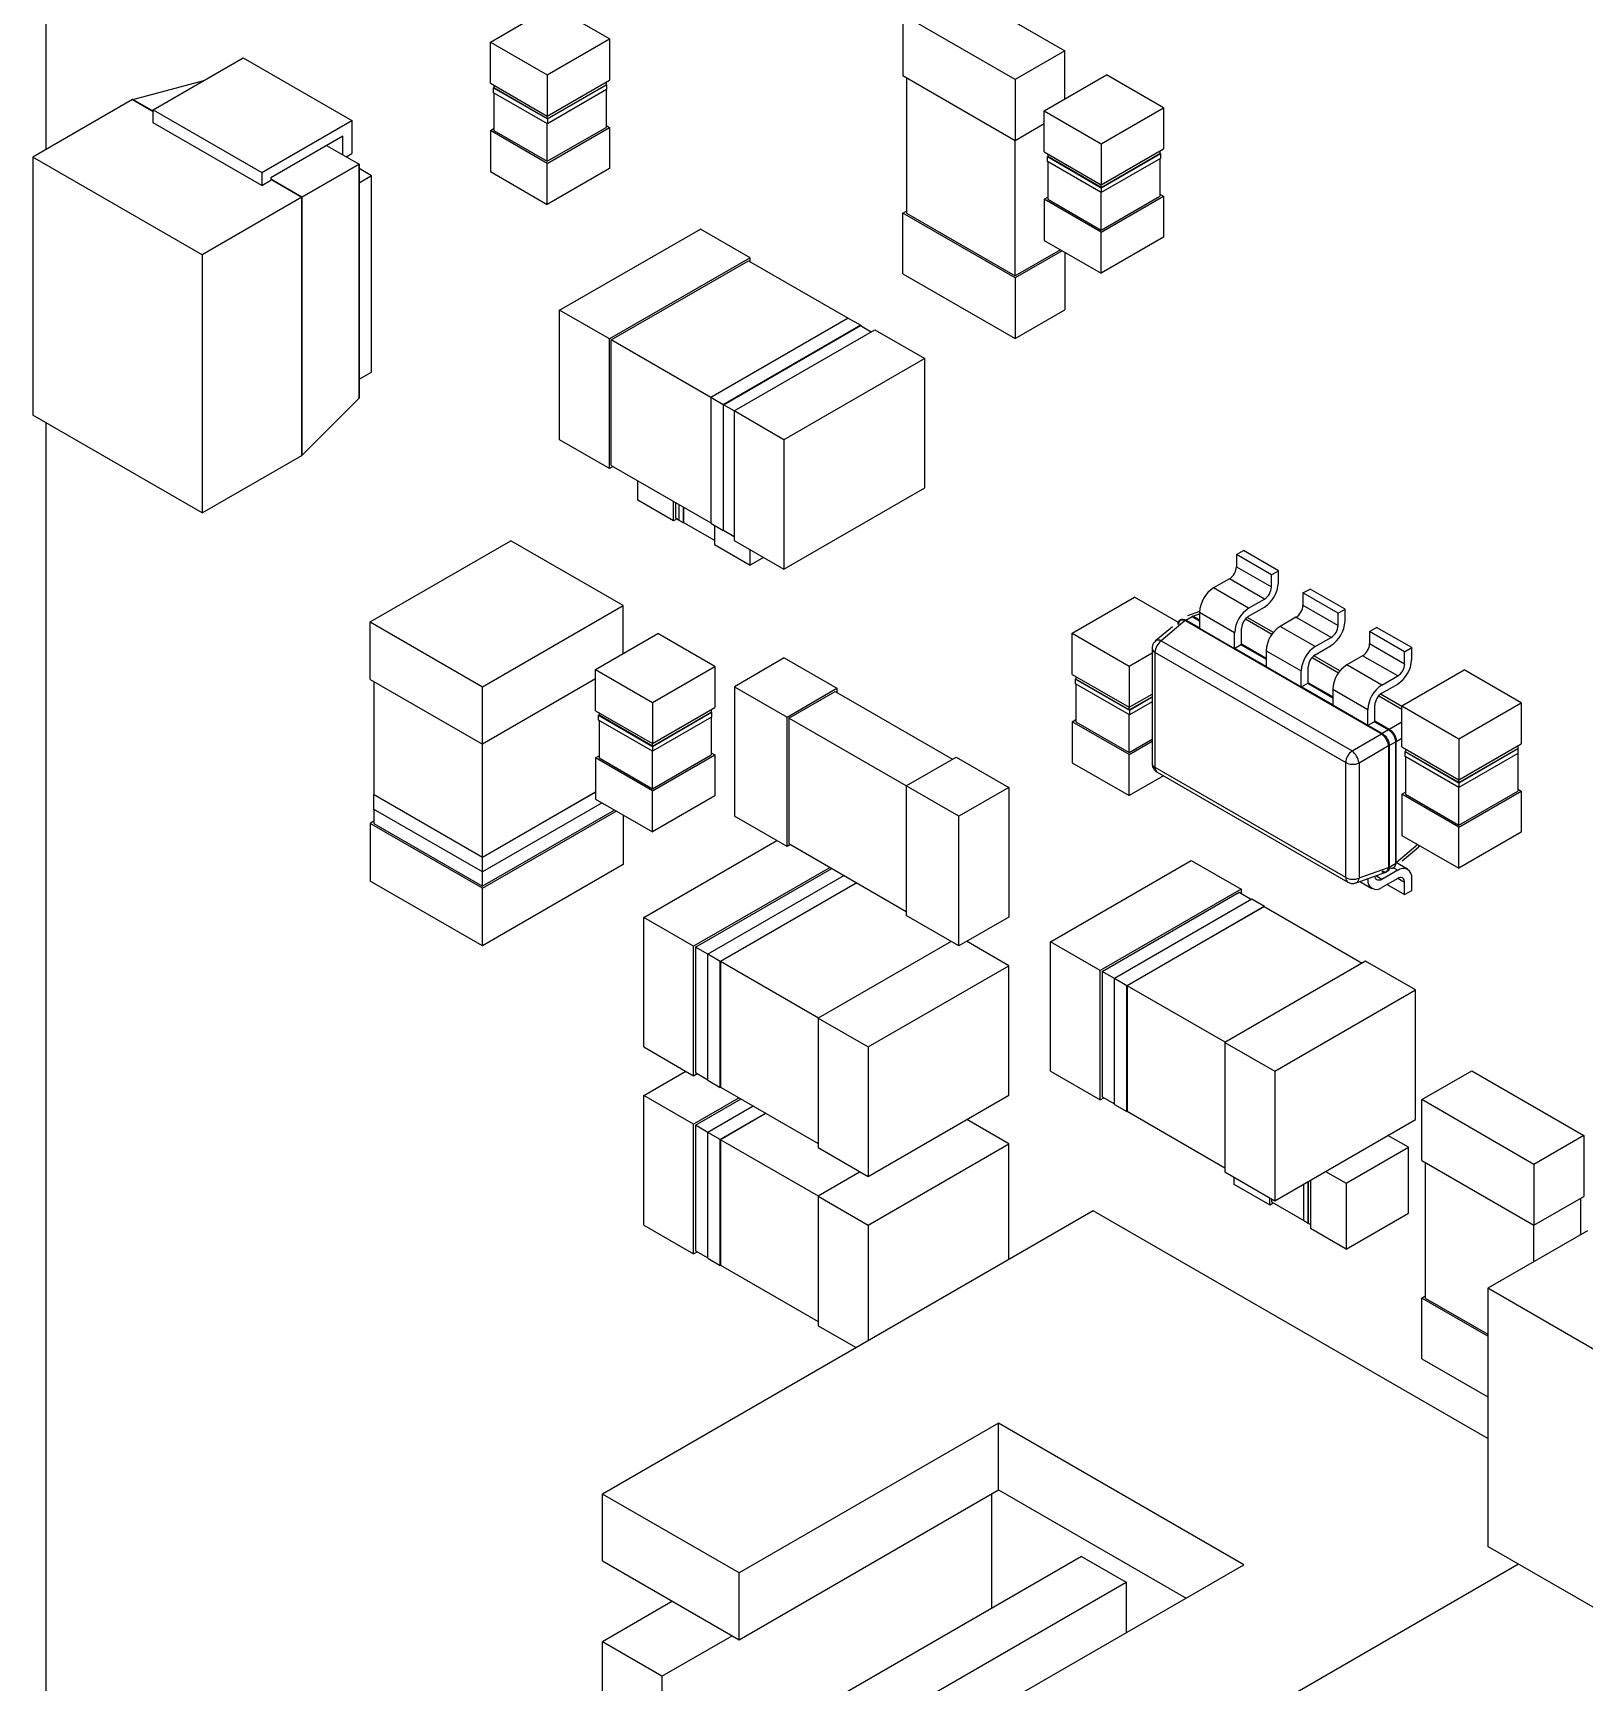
# Model space of a CAD drawing. Header units: millimetres. Extents: x -3 to 395, y 18 to 269.
# Drawn here: x 291.99 to 307.63, y 121.73 to 138.36 of the extents above; entities that cross this region are included whole.
import ezdxf

# ---------------------------------------------------------------- set-up
doc = ezdxf.new("R2010")
doc.units = ezdxf.units.MM

msp = doc.modelspace()

# ---------------------------------------------------------------- linework, layer by layer
at = {"color": 7, "linetype": 'Continuous', "lineweight": 25}
for p, q in [((292.124, 137.186), (292.124, 148.439)), ((301.267, 138.835), (302.399, 138.182)), ((296.604, 138.27), (297.232, 138.633)), ((297.807, 138.302), (297.232, 138.633)), ((300.764, 138.545), (300.764, 137.933)), ((301.896, 137.892), (300.764, 138.545)), ((296.604, 138.27), (297.178, 137.939)), ((296.604, 137.855), (296.604, 138.27)), ((297.178, 137.939), (297.807, 138.302)), ((297.807, 138.302), (297.807, 137.887)), ((293.203, 137.587), (294.11, 138.111)), ((294.11, 138.111), (295.206, 137.478)), ((302.399, 138.182), (301.896, 137.892)), ((302.399, 137.697), (302.399, 138.182)), ((292.998, 137.691), (293.716, 137.883)), ((297.178, 137.939), (297.178, 137.524)), ((297.178, 137.524), (297.807, 137.887)), ((300.764, 137.933), (301.896, 137.279)), ((300.8, 137.912), (300.8, 136.544)), ((301.896, 137.892), (301.896, 137.279)), ((302.19, 137.577), (302.819, 137.94)), ((303.393, 137.608), (302.819, 137.94)), ((296.604, 137.855), (297.178, 137.524)), ((296.639, 137.811), (296.636, 137.808)), ((296.636, 137.808), (297.179, 137.495)), ((296.636, 137.76), (296.636, 137.808)), ((297.179, 137.447), (296.636, 137.76)), ((296.639, 137.835), (296.639, 137.808)), ((297.178, 137.497), (296.639, 137.808)), ((296.639, 137.758), (296.639, 137.379)), ((297.178, 137.497), (297.771, 137.839)), ((297.179, 137.495), (297.775, 137.839)), ((297.775, 137.791), (297.179, 137.447)), ((297.771, 137.866), (297.771, 137.839)), ((297.771, 137.841), (297.775, 137.839)), ((297.771, 137.789), (297.771, 137.41)), ((297.775, 137.839), (297.775, 137.791)), ((292.997, 137.69), (291.992, 137.11)), ((292.998, 137.69), (292.997, 137.69)), ((292.997, 137.69), (292.997, 137.69)), ((292.997, 137.69), (293.203, 137.571)), ((293.203, 137.572), (292.998, 137.691)), ((293.203, 137.587), (294.299, 136.954)), ((293.203, 137.457), (293.203, 137.587)), ((302.19, 137.577), (302.764, 137.245)), ((302.19, 137.162), (302.19, 137.577)), ((302.764, 137.245), (303.393, 137.608)), ((303.393, 137.608), (303.393, 137.193)), ((294.299, 136.824), (293.203, 137.457)), ((294.299, 136.954), (295.206, 137.478)), ((295.206, 137.478), (295.206, 137.146)), ((296.604, 137.379), (296.639, 137.399)), ((297.178, 137.497), (297.178, 137.524)), ((297.179, 137.495), (297.178, 137.497)), ((297.178, 137.068), (297.178, 137.447)), ((297.178, 137.068), (297.771, 137.41)), ((297.178, 137.047), (297.807, 137.41)), ((297.179, 137.495), (297.179, 137.447)), ((297.771, 137.43), (297.807, 137.41)), ((297.807, 137.41), (297.807, 136.995)), ((301.896, 137.279), (302.19, 137.449)), ((295.117, 137.322), (294.389, 136.902)), ((294.953, 137.228), (295.28, 137.039)), ((295.117, 137.133), (295.117, 137.322)), ((297.178, 137.047), (296.604, 137.379)), ((296.604, 137.379), (296.604, 136.964)), ((296.639, 137.379), (297.178, 137.068)), ((301.896, 135.912), (301.896, 137.279)), ((302.764, 137.245), (302.764, 136.83)), ((291.992, 137.11), (291.992, 134.507)), ((293.698, 136.125), (291.992, 137.11)), ((295.151, 137.113), (295.206, 137.146)), ((297.178, 136.632), (297.178, 137.047)), ((302.19, 137.162), (302.764, 136.83)), ((302.225, 137.117), (302.222, 137.115)), ((302.222, 137.115), (302.765, 136.801)), ((302.222, 137.067), (302.222, 137.115)), ((302.765, 136.753), (302.222, 137.067)), ((302.225, 137.141), (302.225, 137.115)), ((302.764, 136.803), (302.225, 137.115)), ((302.225, 137.065), (302.225, 136.685)), ((302.764, 136.83), (303.393, 137.193)), ((302.764, 136.803), (303.357, 137.146)), ((302.765, 136.801), (303.361, 137.146)), ((303.361, 137.097), (302.765, 136.753)), ((303.357, 137.173), (303.357, 137.146)), ((303.357, 137.148), (303.361, 137.146)), ((303.357, 137.095), (303.357, 136.716)), ((303.361, 137.146), (303.361, 137.097)), ((294.299, 136.954), (294.299, 136.824)), ((294.299, 136.954), (294.299, 136.954)), ((294.389, 136.902), (294.389, 136.876)), ((294.389, 136.887), (294.703, 136.706)), ((294.703, 136.706), (294.389, 136.887)), ((294.703, 136.705), (295.28, 137.039)), ((295.28, 137.039), (294.703, 136.706)), ((295.115, 136.944), (295.115, 136.943)), ((295.28, 137.039), (295.28, 134.679)), ((295.28, 136.848), (295.28, 137.039)), ((295.406, 136.921), (295.28, 136.994)), ((295.406, 136.921), (295.28, 136.848)), ((295.406, 134.942), (295.406, 136.921)), ((296.604, 136.964), (297.178, 136.632)), ((297.807, 136.995), (297.178, 136.632)), ((294.299, 136.824), (294.389, 136.876)), ((295.28, 134.869), (295.28, 136.848)), ((302.764, 136.803), (302.764, 136.83)), ((302.765, 136.801), (302.764, 136.803)), ((302.764, 136.374), (302.764, 136.754)), ((302.764, 136.374), (303.357, 136.716)), ((302.764, 136.354), (303.393, 136.716)), ((302.765, 136.801), (302.765, 136.753)), ((303.357, 136.737), (303.393, 136.716)), ((303.393, 136.716), (303.393, 136.302)), ((294.703, 136.706), (293.698, 136.125)), ((294.703, 136.706), (294.703, 134.102)), ((294.703, 134.102), (294.703, 136.705)), ((300.764, 136.544), (300.8, 136.565)), ((302.19, 136.685), (302.225, 136.705)), ((302.764, 136.354), (302.19, 136.685)), ((302.19, 136.685), (302.19, 136.27)), ((302.225, 136.685), (302.764, 136.374)), ((297.302, 135.566), (298.722, 136.385)), ((299.224, 136.095), (298.722, 136.385)), ((301.896, 135.891), (300.764, 136.544)), ((300.764, 135.932), (300.764, 136.544)), ((300.8, 136.544), (301.896, 135.912)), ((302.19, 136.27), (302.764, 135.939)), ((302.764, 135.939), (302.764, 136.354)), ((303.393, 136.302), (302.764, 135.939)), ((293.698, 136.125), (293.698, 133.522)), ((299.224, 136.095), (297.805, 135.276)), ((297.824, 135.266), (299.207, 136.064)), ((299.207, 136.064), (300.211, 135.485)), ((299.224, 136.054), (299.224, 136.095)), ((302.353, 136.176), (301.896, 135.912)), ((302.371, 136.166), (301.896, 135.891)), ((302.399, 136.15), (302.399, 135.569)), ((300.764, 135.932), (301.896, 135.279)), ((301.896, 135.891), (301.896, 135.279)), ((297.805, 135.276), (297.302, 135.566)), ((297.302, 134.26), (297.302, 135.566)), ((301.896, 135.279), (302.399, 135.569)), ((300.214, 135.486), (298.827, 134.686)), ((300.339, 135.414), (298.953, 134.613)), ((298.955, 134.613), (300.338, 135.411)), ((300.214, 135.486), (300.339, 135.414)), ((300.338, 135.411), (300.339, 135.414)), ((300.338, 135.411), (300.446, 135.349)), ((300.339, 135.414), (300.339, 135.411)), ((294.703, 135.347), (294.703, 135.347)), ((297.805, 133.969), (297.805, 135.276)), ((298.828, 134.686), (297.824, 135.266)), ((297.824, 134), (297.824, 135.266)), ((299.062, 134.55), (300.482, 135.369)), ((300.482, 135.369), (300.984, 135.079)), ((294.703, 135.202), (294.703, 135.202)), ((300.984, 135.079), (299.565, 134.26)), ((300.984, 133.773), (300.984, 135.079)), ((294.703, 135.012), (294.703, 135.012)), ((295.28, 134.869), (295.406, 134.942)), ((295.28, 134.679), (295.28, 134.869)), ((295.28, 134.679), (294.703, 134.102)), ((298.827, 134.686), (298.827, 133.417)), ((298.953, 134.613), (298.827, 134.686)), ((298.953, 134.613), (298.953, 133.344)), ((299.063, 134.55), (298.955, 134.613)), ((298.955, 133.347), (298.955, 134.613)), ((293.698, 133.522), (291.992, 134.507)), ((292.124, 74.951), (292.124, 134.43)), ((299.565, 134.26), (299.062, 134.55)), ((299.062, 134.55), (299.062, 133.244)), ((297.805, 133.969), (297.302, 134.26)), ((299.565, 134.26), (299.565, 132.953)), ((293.698, 133.522), (294.703, 134.102)), ((294.703, 134.102), (294.703, 134.102)), ((294.703, 134.102), (294.703, 134.102)), ((297.841, 133.99), (297.805, 133.969)), ((297.824, 134), (298.827, 133.421)), ((298.093, 133.65), (298.093, 133.845)), ((299.565, 132.953), (300.984, 133.773)), ((298.452, 133.442), (298.093, 133.65)), ((298.452, 133.442), (298.452, 133.637)), ((298.47, 133.627), (298.47, 133.473)), ((298.509, 133.446), (298.509, 133.604)), ((298.551, 133.58), (298.551, 133.422)), ((298.553, 133.425), (298.553, 133.58)), ((298.488, 133.463), (298.452, 133.442)), ((298.47, 133.473), (298.509, 133.45)), ((298.551, 133.422), (298.509, 133.446)), ((298.551, 133.422), (298.555, 133.424)), ((298.553, 133.425), (298.865, 133.245)), ((298.827, 133.417), (298.953, 133.344)), ((298.865, 133.395), (298.865, 133.204)), ((295.393, 132.422), (296.812, 133.241)), ((297.944, 132.588), (296.812, 133.241)), ((298.953, 133.344), (298.955, 133.347)), ((298.956, 133.346), (298.953, 133.344)), ((298.955, 133.347), (299.062, 133.285)), ((299.062, 133.244), (299.565, 132.953)), ((298.865, 133.204), (299.224, 132.996)), ((299.224, 132.996), (299.224, 133.15)), ((299.357, 133.073), (299.224, 132.996)), ((304.127, 133.101), (304.198, 133.142)), ((304.481, 132.897), (304.127, 133.101)), ((304.127, 133.101), (304.127, 132.979)), ((304.551, 132.938), (304.198, 133.142)), ((304.127, 132.979), (304.481, 132.775)), ((304.481, 132.897), (304.551, 132.938)), ((304.481, 132.775), (304.481, 132.897)), ((304.551, 132.816), (304.551, 132.938)), ((304.057, 132.856), (303.897, 132.765)), ((304.251, 132.561), (303.897, 132.765)), ((304.41, 132.652), (304.057, 132.856)), ((304.799, 132.714), (304.87, 132.754)), ((305.223, 132.55), (304.87, 132.754)), ((296.525, 131.769), (297.944, 132.588)), ((297.944, 132.103), (297.944, 132.588)), ((302.473, 132.308), (303.101, 132.671)), ((303.543, 132.416), (303.101, 132.671)), ((304.251, 132.561), (304.41, 132.652)), ((304.251, 132.479), (304.41, 132.571)), ((305.153, 132.51), (304.799, 132.714)), ((304.799, 132.714), (304.799, 132.591)), ((304.799, 132.591), (305.153, 132.387)), ((295.393, 131.842), (295.393, 132.422)), ((295.393, 132.422), (296.525, 131.769)), ((303.611, 132.435), (303.37, 132.231)), ((303.618, 132.44), (303.611, 132.435)), ((303.611, 132.435), (305.591, 131.292)), ((303.618, 132.44), (303.682, 132.477)), ((303.756, 132.528), (303.634, 132.484)), ((303.689, 132.481), (303.682, 132.477)), ((303.756, 132.52), (304.11, 132.316)), ((303.756, 132.52), (303.756, 132.356)), ((304.5, 132.316), (304.236, 132.468)), ((304.728, 132.469), (304.569, 132.377)), ((305.082, 132.265), (304.728, 132.469)), ((305.153, 132.51), (305.223, 132.55)), ((305.153, 132.387), (305.153, 132.51)), ((305.223, 132.428), (305.223, 132.55)), ((297.664, 131.942), (298.293, 132.305)), ((298.867, 131.974), (298.293, 132.305)), ((302.473, 132.308), (303.047, 131.977)), ((302.473, 131.893), (302.473, 132.308)), ((303.482, 132.374), (303.313, 132.231)), ((303.37, 132.231), (305.294, 131.121)), ((304.11, 132.152), (303.756, 132.356)), ((304.11, 132.152), (304.11, 132.316)), ((304.18, 132.193), (304.18, 132.356)), ((304.923, 132.173), (304.569, 132.377)), ((304.923, 132.173), (305.082, 132.265)), ((305.471, 132.326), (305.541, 132.367)), ((305.824, 132.122), (305.471, 132.326)), ((305.471, 132.326), (305.471, 132.203)), ((305.895, 132.163), (305.541, 132.367)), ((299.568, 132.059), (299.065, 131.769)), ((299.568, 132.059), (300.098, 131.753)), ((303.047, 131.977), (303.278, 132.11)), ((303.278, 132.154), (303.278, 130.995)), ((303.307, 132.114), (305.23, 131.003)), ((303.307, 130.954), (303.307, 132.114)), ((304.18, 132.193), (304.11, 132.152)), ((304.428, 132.132), (304.781, 131.928)), ((304.428, 132.132), (304.428, 131.969)), ((305.172, 131.928), (304.908, 132.081)), ((304.923, 132.091), (305.082, 132.183)), ((305.4, 132.081), (305.241, 131.989)), ((305.754, 131.877), (305.4, 132.081)), ((305.471, 132.203), (305.824, 131.999)), ((305.824, 132.122), (305.895, 132.163)), ((305.824, 131.999), (305.824, 132.122)), ((305.895, 132.04), (305.895, 132.163)), ((297.664, 131.942), (298.239, 131.611)), ((297.664, 131.527), (297.664, 131.942)), ((298.239, 131.611), (298.867, 131.974)), ((298.867, 131.974), (298.867, 131.559)), ((302.473, 131.893), (303.047, 131.562)), ((303.047, 131.977), (303.047, 131.562)), ((304.781, 131.764), (304.428, 131.969)), ((304.781, 131.764), (304.781, 131.928)), ((304.852, 131.805), (304.852, 131.969)), ((305.594, 131.785), (305.241, 131.989)), ((305.796, 131.575), (306.425, 131.938)), ((306.999, 131.607), (306.425, 131.938)), ((295.393, 131.842), (296.525, 131.188)), ((295.429, 131.821), (295.429, 130.681)), ((297.664, 131.847), (296.525, 131.188)), ((296.525, 131.188), (296.525, 131.769)), ((299.065, 131.769), (299.065, 130.462)), ((299.065, 131.769), (299.596, 131.462)), ((299.596, 131.462), (300.098, 131.753)), ((300.098, 131.753), (300.098, 131.712)), ((302.508, 131.848), (302.505, 131.846)), ((302.505, 131.846), (303.048, 131.533)), ((302.505, 131.798), (302.505, 131.846)), ((303.048, 131.485), (302.505, 131.798)), ((302.508, 131.873), (302.508, 131.846)), ((303.047, 131.535), (302.508, 131.846)), ((302.508, 131.796), (302.508, 131.416)), ((304.852, 131.805), (304.781, 131.764)), ((305.099, 131.744), (305.453, 131.54)), ((305.099, 131.744), (305.099, 131.581)), ((305.594, 131.785), (305.754, 131.877)), ((305.594, 131.703), (305.754, 131.795)), ((298.239, 131.611), (298.239, 131.196)), ((298.239, 131.196), (298.867, 131.559)), ((299.613, 131.452), (300.081, 131.722)), ((300.081, 131.722), (301.265, 131.038)), ((303.047, 131.562), (303.278, 131.695)), ((303.047, 131.535), (303.278, 131.668)), ((303.047, 131.535), (303.047, 131.562)), ((303.048, 131.533), (303.278, 131.666)), ((303.278, 131.617), (303.048, 131.485)), ((305.453, 131.377), (305.099, 131.581)), ((305.524, 131.418), (305.524, 131.581)), ((305.796, 131.568), (305.579, 131.693)), ((305.796, 131.575), (306.37, 131.244)), ((305.796, 131.161), (305.796, 131.575)), ((306.37, 131.244), (306.999, 131.607)), ((306.999, 131.607), (306.999, 131.192)), ((297.664, 131.527), (298.239, 131.196)), ((297.7, 131.482), (297.696, 131.48)), ((297.696, 131.48), (298.239, 131.167)), ((297.696, 131.432), (297.696, 131.48)), ((298.239, 131.119), (297.696, 131.432)), ((297.7, 131.507), (297.7, 131.48)), ((298.239, 131.169), (297.7, 131.48)), ((297.7, 131.43), (297.7, 131.05)), ((298.239, 131.167), (298.835, 131.511)), ((298.239, 131.169), (298.832, 131.511)), ((298.835, 131.463), (298.239, 131.119)), ((298.832, 131.538), (298.832, 131.511)), ((298.832, 131.513), (298.835, 131.511)), ((298.832, 131.461), (298.832, 131.082)), ((298.835, 131.511), (298.835, 131.463)), ((299.596, 130.156), (299.596, 131.462)), ((300.798, 130.769), (299.613, 131.452)), ((299.613, 131.452), (299.613, 130.187)), ((302.473, 131.416), (302.508, 131.437)), ((303.047, 131.085), (302.473, 131.416)), ((302.473, 131.416), (302.473, 131.002)), ((302.508, 131.416), (303.047, 131.105)), ((303.048, 131.533), (303.047, 131.535)), ((303.047, 131.105), (303.047, 131.485)), ((303.048, 131.533), (303.048, 131.485)), ((305.453, 131.377), (305.453, 131.54)), ((305.524, 131.418), (305.453, 131.377)), ((303.047, 131.105), (303.278, 131.239)), ((305.294, 131.121), (305.591, 131.292)), ((305.591, 131.292), (305.598, 131.297)), ((305.661, 131.334), (305.598, 131.297)), ((305.661, 131.334), (305.669, 131.338)), ((306.37, 131.244), (306.37, 130.829)), ((296.525, 130.048), (296.525, 131.189)), ((297.664, 131.05), (297.7, 131.071)), ((298.239, 131.169), (298.239, 131.196)), ((298.239, 131.167), (298.239, 131.169)), ((298.239, 131.167), (298.239, 131.119)), ((298.239, 130.739), (298.239, 131.119)), ((298.239, 130.739), (298.832, 131.082)), ((298.239, 130.719), (298.867, 131.082)), ((298.832, 131.102), (298.867, 131.082)), ((298.867, 131.082), (298.867, 130.667)), ((303.047, 131.085), (303.278, 131.218)), ((303.047, 130.67), (303.047, 131.085)), ((305.661, 131.171), (305.364, 130.999)), ((305.669, 131.175), (305.661, 131.171)), ((305.661, 131.171), (305.661, 129.946)), ((305.732, 131.211), (305.669, 131.175)), ((305.669, 131.175), (305.669, 129.95)), ((305.739, 131.216), (305.732, 131.211)), ((305.732, 131.211), (305.732, 129.986)), ((305.739, 129.991), (305.739, 131.216)), ((305.796, 131.161), (306.37, 130.829)), ((305.832, 131.116), (305.828, 131.114)), ((305.828, 131.114), (306.371, 130.8)), ((305.828, 131.066), (305.828, 131.114)), ((306.371, 130.752), (305.828, 131.066)), ((305.832, 131.14), (305.832, 131.113)), ((306.37, 130.802), (305.832, 131.113)), ((305.832, 131.063), (305.832, 130.684)), ((306.37, 130.829), (306.999, 131.192)), ((306.37, 130.802), (306.964, 131.145)), ((306.371, 130.8), (306.967, 131.144)), ((306.967, 131.096), (306.371, 130.752)), ((306.964, 131.172), (306.964, 131.145)), ((306.964, 131.146), (306.967, 131.144)), ((306.964, 131.094), (306.964, 130.715)), ((306.967, 131.144), (306.967, 131.096)), ((298.239, 130.719), (297.664, 131.05)), ((297.664, 131.05), (297.664, 130.636)), ((297.7, 131.05), (298.239, 130.739)), ((300.798, 130.769), (301.301, 131.059)), ((301.301, 131.059), (301.831, 130.753)), ((302.473, 131.002), (303.047, 130.67)), ((305.23, 129.844), (303.307, 130.954)), ((303.328, 130.908), (305.251, 129.798)), ((305.23, 129.844), (305.23, 131.003)), ((305.364, 130.999), (305.364, 129.84)), ((301.328, 130.462), (300.798, 130.769)), ((300.798, 130.769), (300.798, 129.462)), ((301.831, 130.753), (301.328, 130.462)), ((301.831, 130.753), (301.831, 129.446)), ((303.393, 130.87), (303.047, 130.67)), ((306.37, 130.802), (306.37, 130.829)), ((306.371, 130.8), (306.37, 130.802)), ((306.37, 130.373), (306.37, 130.752)), ((306.371, 130.8), (306.371, 130.752)), ((306.964, 130.736), (306.999, 130.715)), ((295.429, 130.683), (295.426, 130.681)), ((295.426, 130.681), (295.429, 130.681)), ((296.525, 130.046), (295.426, 130.681)), ((295.426, 130.681), (295.426, 130.535)), ((295.429, 130.681), (296.525, 130.048)), ((296.525, 130.048), (297.664, 130.706)), ((297.664, 130.704), (296.525, 130.046)), ((297.731, 130.597), (296.525, 129.901)), ((297.664, 130.636), (298.239, 130.304)), ((298.239, 130.304), (298.239, 130.719)), ((298.867, 130.667), (298.239, 130.304)), ((305.796, 130.684), (305.832, 130.704)), ((306.37, 130.352), (305.796, 130.684)), ((305.796, 130.684), (305.796, 130.269)), ((305.832, 130.684), (306.37, 130.373)), ((306.37, 130.373), (306.964, 130.715)), ((306.37, 130.352), (306.999, 130.715)), ((306.999, 130.715), (306.999, 130.3)), ((295.429, 130.411), (295.393, 130.39)), ((296.525, 129.901), (295.426, 130.535)), ((295.429, 130.533), (295.429, 130.39)), ((297.855, 130.525), (296.525, 129.758)), ((296.525, 129.737), (297.873, 130.515)), ((297.944, 130.474), (297.944, 129.975)), ((299.596, 130.156), (299.065, 130.462)), ((301.328, 129.156), (301.328, 130.462)), ((295.393, 130.39), (295.393, 129.809)), ((296.525, 129.737), (295.393, 130.39)), ((295.429, 130.39), (296.525, 129.758)), ((305.796, 130.269), (306.37, 129.938)), ((306.37, 129.938), (306.37, 130.352)), ((306.999, 130.3), (306.37, 129.938)), ((298.151, 129.442), (299.492, 130.216)), ((299.631, 130.176), (299.596, 130.156)), ((299.613, 130.187), (300.798, 129.503)), ((305.798, 130.012), (305.967, 130.155)), ((305.966, 130.156), (305.975, 130.166)), ((296.525, 129.901), (296.525, 130.046)), ((297.944, 129.975), (296.525, 129.156)), ((296.525, 129.758), (296.525, 129.901)), ((300.03, 129.946), (298.654, 129.152)), ((298.672, 129.142), (300.048, 129.936)), ((302.252, 129.197), (303.671, 130.017)), ((303.671, 130.017), (304.174, 129.727)), ((305.335, 129.79), (305.646, 129.901)), ((305.364, 129.84), (305.661, 129.946)), ((305.754, 129.917), (305.594, 129.825)), ((305.661, 129.946), (305.669, 129.95)), ((305.669, 129.95), (305.732, 129.986)), ((305.854, 129.927), (305.731, 129.998)), ((305.732, 129.986), (305.739, 129.991)), ((296.525, 129.156), (295.393, 129.809)), ((296.525, 129.156), (296.525, 129.737)), ((300.172, 129.864), (298.796, 129.07)), ((300.298, 129.792), (298.922, 128.997)), ((300.299, 129.791), (298.924, 128.997)), ((305.373, 129.804), (305.494, 129.734)), ((305.453, 129.825), (305.453, 129.833)), ((305.754, 129.835), (305.594, 129.744)), ((305.647, 129.774), (305.824, 129.672)), ((305.824, 129.672), (305.824, 129.795)), ((305.895, 129.713), (305.895, 129.835)), ((304.174, 129.727), (302.755, 128.907)), ((302.773, 128.897), (304.156, 129.696)), ((304.284, 129.626), (302.897, 128.825)), ((304.156, 129.696), (304.281, 129.624)), ((304.174, 129.727), (304.174, 129.686)), ((304.41, 129.553), (304.284, 129.626)), ((305.824, 129.672), (305.895, 129.713)), ((298.654, 129.152), (298.151, 129.442)), ((298.151, 128.136), (298.151, 129.442)), ((301.328, 129.156), (300.798, 129.462)), ((301.831, 129.446), (301.328, 129.156)), ((304.41, 129.553), (303.023, 128.753)), ((304.408, 129.551), (303.025, 128.752)), ((304.408, 129.551), (305.396, 128.98)), ((304.41, 129.55), (304.41, 129.553)), ((298.654, 127.845), (298.654, 129.152)), ((298.797, 129.07), (298.672, 129.142)), ((298.672, 129.142), (298.672, 127.876)), ((298.922, 128.997), (298.796, 129.07)), ((298.796, 127.801), (298.796, 129.07)), ((301.252, 129.2), (299.911, 128.426)), ((301.833, 128.955), (301.407, 129.201)), ((302.755, 128.907), (302.252, 129.197)), ((302.252, 127.891), (302.252, 129.197)), ((298.922, 128.997), (298.924, 128.997)), ((298.922, 127.728), (298.922, 128.997)), ((298.924, 128.997), (298.924, 127.731)), ((299.912, 128.426), (298.924, 128.997)), ((300.414, 128.136), (301.833, 128.955)), ((301.833, 127.649), (301.833, 128.955)), ((302.755, 127.601), (302.755, 128.907)), ((302.898, 128.826), (302.773, 128.897)), ((302.773, 128.897), (302.773, 127.632)), ((305.431, 129.001), (304.012, 128.181)), ((305.934, 128.711), (305.431, 129.001)), ((303.023, 128.753), (302.897, 128.825)), ((302.897, 127.556), (302.897, 128.825)), ((303.023, 128.753), (303.025, 128.752)), ((303.023, 127.484), (303.023, 128.753)), ((303.025, 128.752), (303.025, 127.487)), ((304.013, 128.182), (303.025, 128.752)), ((304.515, 127.891), (305.934, 128.711)), ((305.934, 127.404), (305.934, 128.711)), ((299.911, 128.426), (299.911, 127.12)), ((299.911, 128.426), (300.414, 128.136)), ((298.151, 128.136), (298.654, 127.845)), ((300.414, 128.136), (300.414, 126.829)), ((304.012, 128.181), (304.012, 126.875)), ((304.012, 128.181), (304.515, 127.891)), ((298.151, 127.646), (298.575, 127.891)), ((298.654, 127.845), (298.69, 127.866)), ((298.672, 127.876), (298.796, 127.805)), ((298.796, 127.801), (298.922, 127.728)), ((302.252, 127.891), (302.755, 127.601)), ((304.515, 127.891), (304.515, 126.585)), ((305.997, 127.604), (306.5, 127.894)), ((306.5, 127.894), (307.631, 127.241)), ((298.654, 127.355), (298.151, 127.646)), ((298.151, 126.339), (298.151, 127.646)), ((299.114, 127.621), (298.654, 127.355)), ((298.672, 127.346), (299.132, 127.611)), ((298.925, 127.73), (298.922, 127.728)), ((298.924, 127.731), (299.911, 127.161)), ((300.414, 126.829), (301.833, 127.649)), ((302.755, 127.601), (302.791, 127.622)), ((302.773, 127.632), (302.897, 127.56)), ((307.128, 126.951), (305.997, 127.604)), ((305.997, 126.991), (305.997, 127.604)), ((299.256, 127.539), (298.796, 127.273)), ((299.382, 127.467), (298.922, 127.201)), ((299.384, 127.466), (298.924, 127.2)), ((301.833, 127.159), (301.409, 127.404)), ((302.897, 127.556), (303.023, 127.484)), ((303.026, 127.486), (303.023, 127.484)), ((303.025, 127.487), (304.012, 126.917)), ((304.515, 126.585), (305.934, 127.404)), ((298.654, 126.049), (298.654, 127.355)), ((298.797, 127.274), (298.672, 127.346)), ((298.672, 127.346), (298.672, 126.08)), ((298.922, 127.201), (298.796, 127.273)), ((298.796, 126.004), (298.796, 127.273)), ((305.863, 127.123), (305.655, 127.243)), ((307.631, 127.241), (307.128, 126.951)), ((307.631, 127.241), (307.631, 126.628)), ((298.922, 127.201), (298.924, 127.2)), ((298.922, 125.932), (298.922, 127.201)), ((298.924, 127.2), (298.924, 125.935)), ((299.912, 126.63), (298.924, 127.2)), ((299.911, 127.12), (300.414, 126.829)), ((300.414, 126.339), (301.833, 127.159)), ((301.833, 125.992), (301.833, 127.159)), ((305.235, 126.76), (305.863, 127.123)), ((305.863, 126.46), (305.863, 127.123)), ((305.997, 126.991), (307.128, 126.338)), ((306.032, 126.971), (306.032, 125.603)), ((307.128, 126.951), (307.128, 126.338)), ((300.335, 126.875), (299.911, 126.63)), ((304.012, 126.875), (304.515, 126.585)), ((304.103, 126.822), (304.103, 126.75)), ((304.103, 126.75), (304.463, 126.543)), ((304.809, 126.38), (304.809, 126.755)), ((304.851, 126.779), (304.851, 126.356)), ((304.852, 126.359), (304.852, 126.779)), ((304.876, 126.793), (304.876, 126.305)), ((305.027, 126.88), (305.235, 126.76)), ((305.235, 126.76), (305.235, 126.097)), ((299.911, 126.63), (299.911, 125.323)), ((299.911, 126.63), (300.414, 126.339)), ((304.463, 126.543), (304.463, 126.615)), ((304.48, 126.605), (304.48, 126.574)), ((304.48, 126.574), (304.809, 126.384)), ((307.128, 126.338), (307.631, 126.628)), ((307.596, 126.608), (307.596, 126.241)), ((302.684, 126.484), (297.734, 123.626)), ((306.662, 124.187), (302.684, 126.484)), ((304.463, 126.543), (304.498, 126.563)), ((305.235, 126.097), (305.863, 126.46)), ((298.151, 126.339), (298.654, 126.049)), ((300.414, 126.339), (300.414, 125.173)), ((304.851, 126.356), (304.809, 126.38)), ((304.851, 126.356), (304.852, 126.359)), ((304.851, 126.356), (304.854, 126.358)), ((304.852, 126.359), (304.876, 126.345)), ((305.235, 126.097), (304.876, 126.305)), ((307.667, 126.282), (306.662, 125.701)), ((307.128, 125.971), (307.128, 126.338)), ((298.654, 126.049), (298.69, 126.07)), ((298.672, 126.08), (298.796, 126.009)), ((298.796, 126.004), (298.922, 125.932)), ((298.925, 125.934), (298.922, 125.932)), ((298.924, 125.935), (299.911, 125.365)), ((305.997, 125.603), (306.032, 125.624)), ((306.662, 125.22), (305.997, 125.603)), ((305.997, 124.991), (305.997, 125.603)), ((306.032, 125.603), (306.662, 125.24)), ((306.662, 125.701), (306.662, 123.098)), ((308.367, 124.717), (306.662, 125.701)), ((299.911, 125.323), (300.293, 125.103)), ((305.997, 124.991), (306.662, 124.607)), ((301.73, 124.341), (299.113, 122.83)), ((304.204, 122.912), (301.73, 124.341)), ((301.73, 123.667), (301.73, 124.341)), ((299.113, 122.83), (297.734, 123.626)), ((297.734, 122.953), (297.734, 123.626)), ((299.113, 122.157), (301.73, 123.667)), ((301.659, 123.626), (301.659, 122.475)), ((301.73, 123.667), (303.621, 122.575)), ((308.367, 122.114), (306.662, 123.098)), ((297.734, 122.953), (299.113, 122.157)), ((302.564, 122.997), (299.382, 121.16)), ((301.588, 121.401), (304.204, 122.912)), ((302.564, 122.997), (303.016, 122.736)), ((306.973, 122.918), (302.967, 120.605)), ((299.113, 122.157), (299.113, 122.83)), ((299.834, 120.899), (303.016, 122.736)), ((303.016, 122.736), (303.016, 122.226)), ((298.442, 122.544), (297.734, 122.136)), ((297.734, 118.931), (297.734, 122.136)), ((298.335, 121.789), (297.734, 122.136)), ((298.335, 121.789), (299.043, 122.197)), ((298.335, 121.789), (298.335, 119.258))]:
    msp.add_line(p, q, dxfattribs=at)
at = {"color": 8, "linetype": 'Continuous', "lineweight": 25}
for p, q in [((303.756, 132.361), (303.618, 132.44)), ((303.682, 132.477), (303.756, 132.434)), ((303.689, 132.481), (303.756, 132.504)), ((303.756, 132.442), (303.689, 132.481)), ((304.219, 132.452), (304.486, 132.298)), ((304.428, 131.973), (304.113, 132.154)), ((304.177, 132.191), (304.428, 132.046)), ((304.428, 132.054), (304.18, 132.197)), ((304.891, 132.064), (305.158, 131.91)), ((305.099, 131.585), (304.785, 131.767)), ((304.848, 131.803), (305.099, 131.658)), ((305.099, 131.666), (304.852, 131.809)), ((305.563, 131.676), (305.796, 131.542)), ((305.52, 131.415), (305.661, 131.334)), ((305.669, 131.338), (305.524, 131.421)), ((305.796, 131.411), (305.669, 131.338)), ((305.598, 131.297), (305.457, 131.379)), ((305.739, 131.216), (305.796, 131.249)), ((305.957, 130.176), (305.739, 129.991)), ((305.712, 129.941), (305.754, 129.917)), ((305.453, 129.825), (305.445, 129.83)), ((305.594, 129.825), (305.532, 129.861)), ((305.824, 129.795), (305.754, 129.835))]:
    msp.add_line(p, q, dxfattribs=at)
at = {"color": 7, "linetype": 'Continuous', "lineweight": 25, "flags": 128}
for points in [[(305.975, 130.166), (305.97, 130.159), (305.967, 130.155)], [(305.594, 129.825), (305.581, 129.819), (305.567, 129.816), (305.555, 129.816), (305.544, 129.82), (305.536, 129.828), (305.529, 129.838), (305.525, 129.851), (305.524, 129.858)]]:
    msp.add_lwpolyline(points, dxfattribs=at)
at = {"color": 7, "linetype": 'Continuous', "lineweight": 25}
for centre, radius, start, end in [((303.974, 132.986), 0.154, 302.6056, 357.3949), ((304.063, 132.506), 0.307, 122.6062, 177.3944), ((304.244, 132.83), 0.307, 302.6047, 357.3958), ((304.327, 132.782), 0.154, 302.6056, 357.3949), ((304.417, 132.302), 0.307, 122.6062, 177.3944), ((304.645, 132.598), 0.154, 302.6056, 357.3949), ((304.334, 132.349), 0.154, 122.6056, 177.3949), ((304.916, 132.442), 0.307, 302.6047, 357.3958), ((303.462, 132.106), 0.156, 126.2937, 177.1721), ((304.735, 132.118), 0.307, 122.6062, 177.3944), ((304.999, 132.394), 0.154, 302.6056, 357.3949), ((305.088, 131.914), 0.307, 122.6062, 177.3944), ((305.006, 131.962), 0.154, 122.6056, 177.3949), ((305.317, 132.21), 0.154, 302.6056, 357.3949), ((305.407, 131.73), 0.307, 122.6062, 177.3944), ((305.588, 132.054), 0.307, 302.6047, 357.3958), ((305.671, 132.006), 0.154, 302.6056, 357.3949), ((305.76, 131.526), 0.307, 122.6062, 177.3944), ((305.677, 131.574), 0.154, 122.6056, 177.3949), ((305.386, 130.995), 0.156, 126.2937, 177.1721), ((305.174, 130.971), 0.192, 8.5208, 51.4792), ((305.301, 131.142), 0.156, 242.8319, 293.7029), ((305.809, 129.849), 0.0873, 350.7865, 129.2048), ((305.301, 129.982), 0.156, 242.8319, 293.7029), ((305.539, 129.811), 0.0873, 170.7852, 309.2061), ((305.781, 129.802), 0.0437, 350.7901, 129.1974)]:
    msp.add_arc(centre, radius, start, end, dxfattribs=at)
at = {"color": 8, "linetype": 'Continuous', "lineweight": 25}
for centre, radius, start, end in [((303.342, 132.185), 0.0539, 58.5546, 122.8579), ((303.326, 132.158), 0.0486, 184.5748, 246.8137), ((303.327, 130.999), 0.0499, 185.404, 245.9155), ((303.355, 130.948), 0.0485, 173.1621, 235.528), ((305.28, 129.838), 0.0498, 174.0538, 234.7501), ((305.312, 129.837), 0.0523, 295.9767, 2.5548)]:
    msp.add_arc(centre, radius, start, end, dxfattribs=at)
at = {"color": 7, "linetype": 'Continuous', "lineweight": 25}
for points, knots in [([(303.541, 132.395), (303.541, 132.404), (303.541, 132.423), (303.557, 132.44), (303.581, 132.446), (303.601, 132.439), (303.611, 132.435)], [0, 0, 0, 0, 0.250012, 0.499981, 0.750016, 1, 1, 1, 1]), ([(303.548, 132.399), (303.549, 132.409), (303.551, 132.43), (303.567, 132.447), (303.59, 132.453), (303.609, 132.444), (303.618, 132.44)], [0, 0, 0, 0, 0.249986, 0.500014, 0.750009, 1, 1, 1, 1]), ([(303.313, 132.23), (303.308, 132.225), (303.294, 132.213), (303.281, 132.187), (303.279, 132.165), (303.278, 132.154)], [0, 0, 0, 0, 0.255257, 0.625913, 1, 1, 1, 1]), ([(305.591, 131.292), (305.599, 131.285), (305.616, 131.271), (305.638, 131.239), (305.655, 131.203), (305.659, 131.181), (305.661, 131.171)], [0, 0, 0, 0, 0.2500103, 0.5000085, 0.7499799, 1, 1, 1, 1]), ([(305.598, 131.297), (305.607, 131.291), (305.626, 131.277), (305.649, 131.245), (305.666, 131.209), (305.668, 131.186), (305.669, 131.175)], [0, 0, 0, 0, 0.249991, 0.499967, 0.750009, 1, 1, 1, 1]), ([(305.661, 131.334), (305.671, 131.327), (305.689, 131.314), (305.713, 131.282), (305.729, 131.245), (305.731, 131.223), (305.732, 131.211)], [0, 0, 0, 0, 0.249991, 0.499967, 0.750009, 1, 1, 1, 1]), ([(305.669, 131.338), (305.679, 131.331), (305.699, 131.319), (305.723, 131.287), (305.738, 131.251), (305.739, 131.227), (305.739, 131.216)], [0, 0, 0, 0, 0.2500103, 0.5000085, 0.7499799, 1, 1, 1, 1]), ([(303.279, 130.995), (303.279, 130.984), (303.28, 130.96), (303.298, 130.932), (303.316, 130.914), (303.326, 130.91), (303.328, 130.909)], [0, 0, 0, 0, 0.297233, 0.678834, 0.935632, 1, 1, 1, 1]), ([(305.591, 129.905), (305.599, 129.901), (305.616, 129.892), (305.638, 129.897), (305.655, 129.915), (305.659, 129.935), (305.661, 129.946)], [0, 0, 0, 0, 0.250022, 0.499995, 0.750035, 1, 1, 1, 1]), ([(305.669, 129.95), (305.668, 129.94), (305.666, 129.92), (305.649, 129.902), (305.626, 129.897), (305.607, 129.905), (305.598, 129.909)], [0, 0, 0, 0, 0.2499968, 0.5000047, 0.7500125, 1, 1, 1, 1]), ([(305.732, 129.986), (305.731, 129.976), (305.729, 129.956), (305.713, 129.939), (305.689, 129.933), (305.671, 129.941), (305.661, 129.946)], [0, 0, 0, 0, 0.2499968, 0.5000047, 0.7500125, 1, 1, 1, 1]), ([(305.251, 129.798), (305.263, 129.793), (305.285, 129.783), (305.315, 129.783), (305.33, 129.79), (305.334, 129.792)], [0, 0, 0, 0, 0.423911, 0.837921, 1, 1, 1, 1])]:
    msp.add_open_spline(points, degree=3, knots=knots, dxfattribs=at)

doc.saveas('drawing.dxf')
